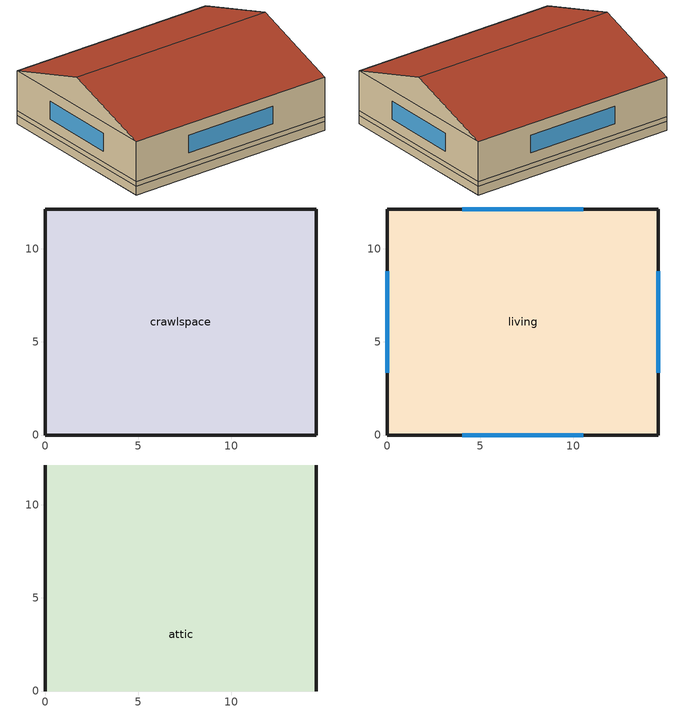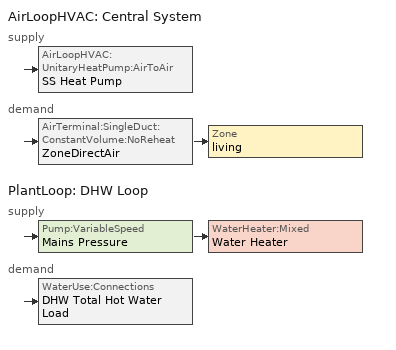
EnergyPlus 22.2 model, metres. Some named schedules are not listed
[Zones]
crawlspace
 floor foundation (Slab Construction): 0,0 0,12.13 14.55,12.13 14.55,0 z-0.61
 wall outside (foundation wall construction): 0,0 14.55,0 14.55,12.13 0,12.13 0,0 z0:0.3
 wall foundation (foundation wall construction): 0,0 14.55,0 14.55,12.13 0,12.13 0,0 z-0.61:0
living
 floor to crawlspace (main floor construction): 0,0 0,12.13 14.55,12.13 14.55,0 z0.3
 wall outside (ag wall construction): 0,0 14.55,0 14.55,12.13 0,12.13 0,0 z0.3:3.05
 window (Exterior Window): 4.02,0 10.53,0 / 10.53,12.13 4.02,12.13 / 14.55,3.35 14.55,8.78 / 0,8.78 0,3.35 z1.06:2.29
 ceiling to attic (ceiling construction): 0,0 14.55,0 14.55,12.13 0,12.13 z3.05
attic
 wall outside (ag wall construction): 14.55,0,3.05 14.55,12.13,3.05 14.55,6.06,5.07; 0,12.13,3.05 0,0,3.05 0,6.06,5.07
 roof outside (roof construction): 0,0,3.05 14.55,0,3.05 14.55,6.06,5.07 0,6.06,5.07; 14.55,12.13,3.05 0,12.13,3.05 0,6.06,5.07 14.55,6.06,5.07
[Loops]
AirLoopHVAC 'Central System'
 supply: AirLoopHVAC:UnitaryHeatPump:AirToAir 'SS Heat Pump'
 demand: AirTerminal:SingleDuct:ConstantVolume:NoReheat 'ZoneDirectAir' > Zone 'living'
PlantLoop 'DHW Loop'
 supply: Pump:VariableSpeed 'Mains Pressure' > WaterHeater:Mixed 'Water Heater'
 demand: WaterUse:Connections 'DHW Total Hot Water Load'
[Building]
3 Occupant_USA_LA_New.Orle_Electric Storage_50-gallon: North Axis {deg}=0; Terrain=Suburbs; Loads Convergence Tolerance Value, Note: originally 0.04=0.05; Temperature Convergence Tolerance Value {deltaC}=0.05; Solar Distribution=MinimalShadowing; Maximum Number of Warmup Days=25; Minimum Number of Warmup Days=3
[SizingPeriod:WeatherFileConditionType]
Name | Period Selection
Extreme_Winter | WinterExtreme
Extreme_Summer | SummerExtreme
[Site:WaterMainsTemperature]
Calculation method, (other option is Schedule)=CorrelationFromWeatherFile
[Material]
syn_stucco: MediumSmooth, 0.003048, 8.65E-02, 400, 878.64
sheathing_consol_layer: Rough, 0.0127, 0.0940184, 685.008, 1172.332
OSB_7/16in: MediumSmooth, 0.0111125, 0.1163, 544.627, 1213.36
2x6_24inOC_w_R19_Cavity: Smooth, 0.1397, 0.0594883, 113.315, 1544.22, 0.9, 0.7, 0.7
Rafters_w_R49_Insulation: Rough, 0.400206, 0.0617176, 41.9286, 776.251
Joists_w_R19_Insulation: Rough, 0.1397, 0.0491039, 55.074, 916.9311
Drywall_1/2in: MediumSmooth, 0.0127, 0.16009, 800.923, 1087.84
Asphalt_shingle: MediumRough, 0.00633985, 0.08186, 1121.29, 1255.2, 0.75
Plywood_3/4in: Rough, 0.01905, 0.115458, 544.68, 674.54, 0.9, 0.7, 0.7
Carpet_n_pad: MediumSmooth, 0.0254001, 0.0601314, 32.0369, 836.8, 0.9, 0.7, 0.7
OSB_1/2in: MediumSmooth, 0.0127, 0.1163, 544.627, 1213.36, 0.9, 0.7, 0.7
Std Wood 6inch: MediumSmooth, 0.15, 0.12, 540, 1210, 0.9, 0.7, 0.7
Slab Material: MediumRough, 0.1524, 1.8, 2400, 750, 0.9, 0.65, 0.65
Concrete-8in: Rough, 0.2032, 1.31141, 2242.8, 837.4, 0.9
Basement Wall Material: MediumRough, 0.3, 1.802, 2243, 837, 0.9, 0.65, 0.65
[WindowMaterial:SimpleGlazingSystem]
Glass: 2.20169, 0.4, 0.88
[Construction]
Exterior Window: Glass
ag wall construction: syn_stucco, sheathing_consol_layer, OSB_7/16in, 2x6_24inOC_w_R19_Cavity, Drywall_1/2in
ceiling construction: Rafters_w_R49_Insulation, Drywall_1/2in
roof construction: Asphalt_shingle, OSB_1/2in
main floor construction: Joists_w_R19_Insulation, Plywood_3/4in, Carpet_n_pad
InteriorFurnishings: Std Wood 6inch
foundation wall construction: Basement Wall Material
Slab Construction: Slab Material
GrndFootingWall: Concrete-8in
[AvailabilityManager:Scheduled]
System availability: Schedule=always_avail
[GasEquipment]
gas_range1: living, CookingRange, EquipmentLevel, 540.941, , , 0.06, 0.69, 0.25, , gas_range
gas_dryer1: living, ClothesDryer, EquipmentLevel, 395.596, , , 0.05, 0.1, 0.85, , gas_dryer
gas_mels1: living, MiscGasPlugLoad, EquipmentLevel, 0, , , 0.06, 0.69, 0.25, , gas_mels
[ElectricEquipment]
gas_dryer1: living, ClothesDryer, EquipmentLevel, 19.4182, , , 0, 1, 0, gas_dryer
clotheswasher1: living, ClothesWasher, EquipmentLevel, 28.4784, 0, 0.8, 0.2
dishwasher1: living, DishWasher, EquipmentLevel, 65.6988, 0.15, 0.6, 0.25
refrigerator1: living, Refrigerator, EquipmentLevel, 91.0576, 0, 1, 0
electric_mels1: living, MiscElecPlugLoad, EquipmentLevel, 0, 0.06, 0.69, 0.25
[People]
people_unit1: Zone or ZoneList=living; Number of People Schedule=Occupancy; Number of People Calculation Method=People; Number of People=3; Fraction Radiant=0; Sensible Heat Fraction=autocalculate; Activity Level Schedule=activity_sch; Enable ASHRAE 55 Comfort Warnings=No; Mean Radiant Temperature Calculation Type=ZoneAveraged
[Lights]
Interior Lights: Zone or ZoneList=living; Schedule=InteriorLightingHE; Design Level Calculation Method=Watts/Area; Watts per Zone Floor Area {W/m2}=8.07; Return Air Fraction=0; Fraction Radiant=0.6; Fraction Visible=0.2; Fraction Replaceable=0
[Exterior:Lights]
Exterior Lights: Schedule=ExteriorLighting; Design Level {W}=0
[SurfaceProperty:ExposedFoundationPerimeter]
floor_foundation: Exposed Perimeter Calculation Method=BySegment; Surface Segment 1 Exposed=Yes; Surface Segment 2 Exposed=Yes; Surface Segment 3 Exposed=Yes; Surface Segment 4 Exposed=Yes
[Foundation:Kiva:Settings]
Soil Conductivity {W/m-K}=1.8; Soil Density {kg/m3}=1842.3; Soil Specific Heat {J/kg-K}=418.7; Ground Solar Absorptivity=0.9; Ground Thermal Absorptivity=0.9; Ground Surface Roughness {m}=0.03; Far-Field Width {m}=40; Deep-Ground Boundary Condition=ZeroFlux; Deep-Ground Depth {m}=40; Minimum Cell Dimension {m}=0.02; Maximum Cell Growth Coefficient=1.5; Simulation Timestep=Hourly
[Foundation:Kiva]
Kiva Foundation: Interior Horizontal Insulation Depth {m}=0; Wall Height Above Grade {m}=0.152393; Wall Depth Below Slab {m}=0.304785; Footing Wall Construction=GrndFootingWall
[InternalMass]
Internalmass: Construction=InteriorFurnishings; Zone=living; Surface Area {m2} 9.89591078066915=9.89591
[Zone] Multiplier=1
living; attic; crawlspace
[Sizing:System]
Central System: Type of Load to Size On=Sensible; Design Outdoor Air Flow Rate {m3/s}=autosize; Central Heating Maximum System Air Flow Ratio=1; Preheat Design Temperature {C}=7; Preheat Design Humidity Ratio {kgWater/kgDryAir}=0.008; Precool Design Temperature {C}=11; Precool Design Humidity Ratio {kgWater/kgDryAir}=0.008; Central Cooling Design Supply Air Temperature {C}=12; Central Heating Design Supply Air Temperature {C}=50; Tpye of Zone Sum to Use=NonCoincident; 100% Outdoor Air in Cooling=No; 100% Outdoor Air in Heating=No; Central Cooling Design Supply Air Humidity Ratio {kgWater/kgDryAir}=0.008; Central Heating Design Supply Air Humidity Ratio {kgWater/kgDryAir}=0.008; Cooling Supply Air Flow Rate Method=DesignDay; Heating Supply Air Flow Rate Method=DesignDay; Zone Maximum Outdoor Air Fraction=1; Cooling Design Capacity Method=CoolingDesignCapacity; Cooling Design Capacity {W}=autosize; Heating Design Capacity Method=HeatingDesignCapacity; Heating Design Capacity {W}=autosize; Central Cooling Capacity Control Method=OnOff
[AirLoopHVAC]
Central System: Design Supply Air Flow Rate {m3/s}=autosize
[Zone equipment]
living: ZoneDirectAir
[AirLoopHVAC:UnitaryHeatPump:AirToAir]
SS Heat Pump: Availability Schedule=always_avail; Supply Air Flow Rate During Cooling Operation {m3/s}=Autosize; Supply Air Flow Rate During Heating Operation {m3/s}=Autosize; Supply Air Flow Rate When No Cooling or Heating is Needed {m3/s}=0; Controlling Zone or Thermostat Location=living; Supply Air Fan=Fan; Heating Coil Object Type (e.g. Coil:Heating:DX:SingleSpeed)=Coil:Heating:DX:SingleSpeed; Heating Coil Name (e.g. Main DX Heating Coil)=DX_Heating_Coil; Cooling Coil Object Type (e.g. Coil:Cooling:DX:SingleSpeed)=Coil:Cooling:DX:SingleSpeed; Cooling Coil Name (e.g. DX Cooling Coil)=DX_Cooling_Coil; Supplemental Heating Coil Object Type (e.g. Coil:Heating:Electric)=Coil:Heating:Electric; Supplemental Heating Coil Name (e.g. Supp Heating Coil)=Heating_Resistance_Backup; Maximum Supply Air Temperature from Supplemental Heater {C}=48.89; Maximum Outdoor Dry-Bulb Temperature for Supplemental Heater Operation {C}=1.66667; Fan Placement=BlowThrough; Supply Air Fan Operating Mode Schedule=fan_cycle
[AirTerminal:SingleDuct:ConstantVolume:NoReheat]
ZoneDirectAir: Availability Schedule=always_avail; Maximum Air Flow Rate {m3/s}=Autosize
[Coil:Heating:DX:SingleSpeed]
DX_Heating_Coil: Availability Schedule=always_avail; Rated Total Heating Capacity {W}=Autosize; Rated COP=3.92248; Rated Air Flow Rate {m3/s}=Autosize; Heating Capacity Function of Temperature Curve=Heat-CAP-fT1; Heating Capacity Function of Flow Fraction Curve=Heat-CAP-fFF1; Energy Input Ratio Function of Temperature Curve=Heat-EIR-fT1; Energy Input Ratio Function of Flow Fraction Curve=Heat-EIR-fFF1; Part Load Fraction Correlation Curve=Heat-PLF-fPLR1; Defrost Energy Input Ratio Function of Temperature Curve=Defrosteir; Minimum Outdoor Dry-Bulb Temperature for Compressor Operation {C}=-34.4444; Maximum Outdoor Dry-Bulb Temperature for Defrost Operation {C}=5; Crankcase Heater Capacity {W}=200; Maximum Outdoor Dry-Bulb Temperature for Crankcase Heater Operation {C}=10; Defrost Strategy=ReverseCycle; Defrost Control=OnDemand
[Coil:Heating:Electric]
Heating_Resistance_Backup: Availability Schedule=always_avail; Efficiency=1; Nominal Capacity {W}=Autosize
[Coil:Cooling:DX:SingleSpeed]
DX_Cooling_Coil: Availability Schedule=always_avail; Gross Rated Total Cooling Capacity {W}=Autosize; Gross Rated Sensible Heat Ratio=0.736303; Gross Rated Cooling COP {W/W}=4.29568; Rated Air Flow Rate {m3/s}=Autosize; Total Cooling Capacity Function of Temperature Curve=Cool-CAP-fT1; Total Cooling Capacity Function of Flow Fraction Curve=Cool-CAP-fFF1; Energy Input Ratio Function of Temperature Curve=Cool-EIR-fT1; Energy Input Ratio Function of Flow Fraction Curve=Cool-EIR-fFF1; Part Load Fraction Correlation Curve=Cool-PLF-fPLR1
[Fan:OnOff]
Fan: Availability Schedule=always_avail; Fan Total Efficiency   #From the study from Dave... (assume lower of range from https://www.google.com/url?sa=t&rct=j&q=&esrc=s&source=web&cd=&cad=rja&uact=8&ved=2ahUKEwi126iPupL6AhXRKH0KHY1aCRQQFnoECAcQAQ&url=https%3A%2F%2Fsimulationresearch.lbl.gov%2Fdirpubs%2Fun_articleEP04.pdf&usg=AOvVaw3FeuE2aG3V_bDC2gq5wXwM)=0.35; Pressure Rise {Pa}   #based on 0.5W/cfm assuming 1200 cfm,motor eff = 0.65 @ 400cfm/ton and fan eff = 0.58...=125; Maximum Flow Rate {m3/s}=Autosize; Motor Efficiency   #From the study from Dave @ 400cfm/ton and back calculating for seer > 13...=0.65; Motor In Airstream Fraction=1
[ZoneControl:Thermostat]
Zone Thermostat: Zone or ZoneList=living; Control Type Schedule=zone_control_type; Control 1=thermostat_living Dual SP Control
[ThermostatSetpoint:DualSetpoint]
thermostat_living Dual SP Control: Heating Setpoint Temperature Schedule=heating_sch; Cooling Setpoint Temperature Schedule=cooling_sch
[Sizing:Zone]
living: Zone Cooling Design Supply Air Temperature Input Method=SupplyAirTemperature; Zone Cooling Design Supply Air Temperature {C}=12; Zone Heating Design Supply Air Temperature Input Method=SupplyAirTemperature; Zone Heating Design Supply Air Temperature {C}=50; Zone Cooling Design Supply Air Humidity Ratio {kgWater/kgDryAir}=0.008; Zone Heating Design Supply Air Humidity Ratio {kgWater/kgDryAir}=0.008; Cooling Design Air Flow Method=DesignDay; Cooling Minimum Air Flow per Zone Floor Area {m3/s-m2}=0.000762; Heating Design Air Flow Method=DesignDay; Heating Maximum Air Flow per Zone Floor Area {m3/s-m2}=0.002032
[WaterHeater:Mixed]
Water Heater: Tank Volume {m3}=0.1703; Setpoint Temperature Schedule=dhw_setpt; Deadband Temperature Difference {deltaC}=2; Maximum Temperature Limit {C}=60; Heater Control Type=Cycle; Heater Maximum Capacity {W}=11712; Heater Minimum Capacity {W}=0; Heater Ignition Minimum Flow Rate {m3/s}=0; Heater Fuel Type=electricity; Heater Thermal Efficiency=1; Ambient Temperature Indicator=Zone; Ambient Temperature Zone=living; Off Cycle Loss Coefficient to Ambient Temperature {W/K}=1.27317; Off Cycle Loss Fraction to Zone=1; On Cycle Loss Coefficient to Ambient Temperature {W/K}=1.27317; On Cycle Loss Fraction to Zone=1; Peak Use Flow Rate {m3/s}=0; Use Side Effectiveness=1; Source Side Effectiveness=1; Use Side Design Flow Rate {m3/s}=autosize; Source Side Design Flow Rate {m3/s}=0; Indirect Water Heating Recovery Time {hr}=1.5
[WaterHeater:Sizing]
Water Heater: Design Mode=PeakDraw
[PlantEquipmentList]
DHW Plant Equipment: Water Heater
[Sizing:Plant]
DHW Loop: Loop Type=Heating; Design Loop Exit Temperature {C}=53.3333; Loop Design Temperature Difference {deltaC}=5.55556
[Pump:VariableSpeed]
Mains Pressure: Design Maximum Flow Rate {m3/s}=autosize; Design Pump Head {Pa}=1; Design Power Consumption {W}=0; Motor Efficiency=1; Fraction of Motor Inefficiencies to Fluid Stream=0; Coefficient 1 of the Part Load Performance Curve=0; Coefficient 2 of the Part Load Performance Curve=1; Coefficient 3 of the Part Load Performance Curve=0; Coefficient 4 of the Part Load Performance Curve=0; Design Minimum Flow Rate {m3/s}=0; Pump Control Type=Intermittent
[PlantLoop]
DHW Loop: Fluid Type=Water; Plant Equipment Operation Scheme=DHW Loop Operation; Maximum Loop Temperature {C}=100; Minimum Loop Temperature {C}=0; Maximum Loop Flow Rate {m3/s}=0.011141; Minimum Loop Flow Rate {m3/s}=0; Plant Loop Volume {m3}=0.003; Load Distribution Scheme=Optimal; Plant Loop Demand Calculation Scheme=SingleSetpoint
[PlantEquipmentOperation:HeatingLoad]
DHW Control Scheme: Load Range 1 Lower Limit {W}=0; Load Range 1 Upper Limit {W}=1000000000000000; Range 1 Equipment List=DHW Plant Equipment
[PlantEquipmentOperationSchemes]
DHW Loop Operation: Control Scheme 1=DHW Control Scheme; Control Scheme 1 Schedule=always_avail
[SetpointManager:Scheduled]
DHW Loop Setpoint Manager: Control Variable=Temperature; Schedule=DHWSupplySetpoint; Setpoint Node or NodeList=DHW Supply Outlet Node
[WaterUse:Equipment]
Total Hot Water Load: Peak Flow Rate {m3/s} (equal to 4 gpm)=0.000252361; Flow Rate Fraction Schedule=Year_3_Occupant_DHW; Target Temperature Schedule=dhw_setpt
[WaterUse:Connections]
DHW Total Hot Water Load: Drain Water Heat Exchanger Type=None; Water Use Equipment 1=Total Hot Water Load
[Schedule:Day:Hourly]
OccupancyDay: 1, 1, 1, 1, 1, 1, 1, 1, 1, 1, 1, 1, 1, 1, 1, 1, 1, 1, 1, 1, 1, 1, 1, 1
ExteriorLightingDay: 1, 1, 1, 1, 1, 1, 0, 0, 0, 0, 0, 0, 0, 0, 0, 0, 0, 0, 1, 1, 1, 1, 1, 1
LightingDay_EELighting: 0.06875, 0.06875, 0.06875, 0.06875, 0.20625, 0.429688, 0.48125, 0.429688, 0.189062, 0.128906, 0.128906, 0.128906, 0.128906, 0.128906, 0.128906, 0.223438, 0.48125, 0.670312, 0.902344, 1, 1, 0.75625, 0.421094, 0.171875
RefrigeratorDay: 0.8, 0.782696, 0.765594, 0.742857, 0.731388, 0.731388, 0.75996, 0.8, 0.817103, 0.828571, 0.8, 0.8, 0.839839, 0.839839, 0.828571, 0.839839, 0.885714, 0.971429, 1, 0.971429, 0.942857, 0.925553, 0.885714, 0.828571
CookingRangeDay: 0.0471585, 0.0471585, 0.0235459, 0.0235459, 0.0471585, 0.0707044, 0.165088, 0.283018, 0.306564, 0.320771, 0.283018, 0.330176, 0.377335, 0.306564, 0.292423, 0.377335, 0.613194, 1, 0.778348, 0.400947, 0.235859, 0.165088, 0.103722, 0.0707044
DishwasherWeekday: 0.115858, 0.0514759, 0.0385692, 0.0257379, 0.0257379, 0.0772138, 0.154503, 0.231792, 0.437922, 0.489398, 0.425016, 0.360633, 0.309082, 0.347726, 0.283344, 0.270437, 0.283344, 0.373464, 0.656883, 0.8372, 0.682621, 0.502305, 0.33482, 0.231792
DishwasherWeekend: 0.124134, 0.0551527, 0.0413241, 0.0275764, 0.0275764, 0.0827291, 0.165539, 0.248349, 0.469202, 0.524355, 0.455374, 0.386393, 0.331159, 0.372564, 0.303583, 0.289754, 0.303583, 0.40014, 0.703804, 0.897, 0.73138, 0.538184, 0.358735, 0.248349
DishwasherVacation; ClothesWasherVacation; ClothesDryerVacation: 0, 0, 0, 0, 0, 0, 0, 0, 0, 0, 0, 0, 0, 0, 0, 0, 0, 0, 0, 0, 0, 0, 0, 0
ClothesWasherWeekday: 0.0796475, 0.0637009, 0.0318078, 0.0318078, 0.0637009, 0.095594, 0.191188, 0.414354, 0.621574, 0.7332, 0.717253, 0.637521, 0.573735, 0.510034, 0.446247, 0.414354, 0.430301, 0.414354, 0.414354, 0.414354, 0.414354, 0.398408, 0.270921, 0.143434
ClothesWasherWeekend: 0.097441, 0.077932, 0.0389138, 0.0389138, 0.077932, 0.11695, 0.2339, 0.506923, 0.760436, 0.897, 0.877491, 0.779946, 0.701909, 0.623977, 0.545941, 0.506923, 0.526432, 0.506923, 0.506923, 0.506923, 0.506923, 0.487414, 0.331446, 0.175477
ClothesDryerWeekday: 0.0996819, 0.0598091, 0.0398727, 0.0199364, 0.0398727, 0.0598091, 0.159491, 0.318982, 0.486427, 0.685791, 0.785473, 0.817391, 0.7456, 0.677837, 0.610073, 0.578155, 0.558218, 0.546236, 0.518346, 0.510391, 0.5263, 0.546236, 0.4386, 0.239236
ClothesDryerWeekend: 0.121951, 0.0731707, 0.0487805, 0.0243902, 0.0487805, 0.0731707, 0.195122, 0.390244, 0.595097, 0.839, 0.960951, 1, 0.91217, 0.829268, 0.746366, 0.707317, 0.682927, 0.668268, 0.634146, 0.624415, 0.643878, 0.668268, 0.536585, 0.292683
MiscElecPlugLoadDay; MiscGasPlugLoadDay: 0.60749, 0.559339, 0.552853, 0.545071, 0.524481, 0.585279, 0.676232, 0.718547, 0.60749, 0.517023, 0.529183, 0.529345, 0.520428, 0.538424, 0.568742, 0.600357, 0.710117, 0.862678, 0.936608, 0.966764, 1, 0.976654, 0.845169, 0.734436
[Schedule:Week:Compact]
RefrigeratorWeek: For: AllDays, RefrigeratorDay
CookingRangeWeek: For: AllDays, CookingRangeDay
DishwasherWeek: For: Weekdays, DishwasherWeekday, For: CustomDay1, DishwasherVacation, For: AllOtherDays, DishwasherWeekend
ClothesWasherWeek: For: Weekdays, ClothesWasherWeekday, For: CustomDay1, ClothesWasherVacation, For: AllOtherDays, ClothesWasherWeekend
ClothesDryerWeek: For: Weekdays, ClothesDryerWeekday, For: CustomDay1, ClothesDryerVacation, For: AllOtherDays, ClothesDryerWeekend
OccupancyWeek: AllDays, OccupancyDay
LightingProfileWeek_EELighting: For: AllDays, LightingDay_EELighting
ExteriorLightingProfileWeek: For: AllDays, ExteriorLightingDay
MiscElecPlugLoadWeek: For: AllDays, MiscElecPlugLoadDay
MiscGasPlugLoadWeek: For: AllDays, MiscGasPlugLoadDay
[Schedule:Year]
Occupancy: OccupancyWeek, 1, 1, 12, 31
InteriorLightingHE: LightingProfileWeek_EELighting, 1, 1, 12, 31
ExteriorLighting: ExteriorLightingProfileWeek, 1, 1, 12, 31
Refrigerator: RefrigeratorWeek, 1, 1, 12, 31
CookingRange: CookingRangeWeek, 1, 1, 12, 31
Dishwasher: DishwasherWeek, 1, 1, 12, 31
ClothesWasher: ClothesWasherWeek, 1, 1, 12, 31
ClothesDryer: ClothesDryerWeek, 1, 1, 12, 31
MiscElecPlugLoad: MiscElecPlugLoadWeek, 1, 1, 12, 31
MiscGasPlugLoad: MiscGasPlugLoadWeek, 1, 1, 12, 31
Year_3_Occupant_DHW: Fraction, Week_3_Occupant_DHW, 1, 1, 12, 31
[Schedule:Compact]
activity_sch: Through: 12/31, For: AllDays, Until: 24:00, 117.28
zone_control_type: Through: 12/31, For: AllDays, Until 24:00, 4
always_avail: Through: 12/31, For: AllDays, Until: 24:00, 1
fan_cycle: Through: 12/31, For: AllDays, Until: 24:00, 0
[Schedule:Constant]
DHWSupplySetpoint: Hourly Value=48.8889
[Schedule:File] File=..\..\..\Building Blocks\Schedules\Schedules.csv; Rows to Skip at Top=1; Number of Hours of Data=8760; Column Separator=Comma; Interpolate to Timestep=Yes
Name | Column Number
heating_sch | 8
cooling_sch | 10
dhw_setpt | 12
[Curve:Biquadratic] Minimum Value of x {BasedOnField A2}=-100; Maximum Value of x {BasedOnField A2}=100; Minimum Value of y {BasedOnField A3}=-100; Maximum Value of y {BasedOnField A3}=100
Name | Coefficient1 Constant | Coefficient2 x | Coefficient3 x**2 | Coefficient4 y | Coefficient5 y**2 | Coefficient6 x*y
Heat-CAP-fT1 | 0.878144 | -0.00291486 | -3.3372e-05 | 0.0223867 | 0.000163944 | -2.187e-05
Heat-EIR-fT1 | 0.716518 | 0.0102759 | 0.000460734 | -0.00648037 | 0.000456354 | -0.00069764
Defrosteir | 0.1528 | 0 | 0 | 0 | 0 | 0
Cool-CAP-fT1 | 1.55736 | -0.0744482 | 0.0030986 | 0.00145958 | -4.1148e-05 | -0.000426714
Cool-EIR-fT1 | -0.350448 | 0.11681 | -0.00339951 | -0.00122609 | 0.000600809 | -0.000466884
[Curve:Quadratic] Minimum Value of x {BasedOnField A2}=0
Name | Coefficient1 Constant | Coefficient2 x | Coefficient3 x**2 | Maximum Value of x {BasedOnField A2} | Minimum Curve Output {BasedOnField A3} | Maximum Curve Output {BasedOnField A3}
Heat-CAP-fFF1 | 0.694045 | 0.474208 | -0.168253 | 2 | 0 | 2
Heat-EIR-fFF1 | 2.18542 | -1.94283 | 0.757409 | 2 | 0 | 2
Heat-PLF-fPLR1 | 0.89 | 0.11 | 0 | 1 | 0.7 | 1
Cool-CAP-fFF1 | 0.718664 | 0.417974 | -0.136638 | 2 | 0 | 2
Cool-EIR-fFF1 | 1.14349 | -0.13944 | -0.00404779 | 2 | 0 | 2
Cool-PLF-fPLR1 | 0.93 | 0.07 | 0 | 1 | 0.7 | 1
[Schedule:Week:Daily]
Week_3_Occupant_DHW: Day_1_3_Occupant_DHW, Day_2_3_Occupant_DHW, Day_3_3_Occupant_DHW, Day_4_3_Occupant_DHW, Day_5_3_Occupant_DHW, Day_6_3_Occupant_DHW, Day_7_3_Occupant_DHW, Day_7_3_Occupant_DHW, Day_1_3_Occupant_DHW, Day_1_3_Occupant_DHW, Day_1_3_Occupant_DHW, Day_1_3_Occupant_DHW
[Schedule:Day:Interval]
Day_1_3_Occupant_DHW: Average, until: 8:05, 0, until: 8:06, 0.25, until: 8:32, 0, until: 8:33, 0.75, until: 8:33, 0, until: 8:34, 0.75, until: 8:34, 0, until: 8:35, 0.75, until: 8:35, 0, until: 8:36, 0.75, until: 8:36, 0, until: 8:37, 1, until: 9:08, 0, until: 9:09, 0.25, until: 9:13, 0, until: 9:14, 0.75, until: 9:14, 0, until: 9:15, 0.5, until: 9:22, 0, until: 9:23, 0.25, until: 9:35, 0, until: 9:36, 0.25, until: 9:39, 0, until: 9:40, 0.25, until: 9:41, 0, until: 9:42, 0.25, until: 9:50, 0, until: 9:51, 0.75, until: 9:51, 0, until: 9:52, 0.5, until: 10:04, 0, until: 10:05, 0.25, until: 10:14, 0, until: 10:15, 0.25, until: 10:18, 0, until: 10:19, 0.25, until: 16:06, 0, until: 16:07, 1, until: 16:22, 0, until: 16:23, 0.25, until: 17:03, 0, until: 17:04, 0.25, until: 17:21, 0, until: 17:22, 0.25, until: 17:41, 0, until: 17:42, 0.25, until: 17:45, 0, until: 17:46, 0.25, until: 17:46, 0, until: 17:47, 0.25, until: 17:55, 0, until: 17:56, 0.25, until: 18:18, 0, until: 18:19, 1, until: 18:39, 0, until: 18:40, 0.25, until: 18:51, 0, until: 18:52, 0.75, until: 18:52, 0, until: 18:53, 0.75, until: 18:53, 0, until: 18:54, 0.75, until: 18:54, 0, until: 18:55, 0.75, until: 18:55, 0, until: 18:56, 0.75, until: 18:56, 0, until: 18:57, 0.75, until: 18:57, 0, until: 18:58, 0.75, until: 18:58, 0, until: 18:59, 0.75, until: 19:31, 0, until: 19:32, 0.25, until: 24:00, 0
Day_2_3_Occupant_DHW: Average, until: 6:08, 0, until: 6:09, 1, until: 6:16, 0, until: 6:17, 0.25, until: 6:32, 0, until: 6:33, 0.25, until: 6:40, 0, until: 6:41, 0.75, until: 6:41, 0, until: 6:42, 0.75, until: 6:42, 0, until: 6:43, 1, until: 6:52, 0, until: 6:53, 0.25, until: 13:26, 0, until: 13:27, 0.5, until: 13:29, 0, until: 13:30, 1, until: 17:55, 0, until: 17:56, 0.5, until: 18:03, 0, until: 18:04, 0.5, until: 18:08, 0, until: 18:09, 0.5, until: 18:37, 0, until: 18:38, 0.5, until: 19:20, 0, until: 19:21, 0.75, until: 19:21, 0, until: 19:22, 1, until: 19:34, 0, until: 19:35, 0.5, until: 24:00, 0
Day_3_3_Occupant_DHW: Average, until: 6:49, 0, until: 6:50, 0.75, until: 6:50, 0, until: 6:51, 0.5, until: 7:13, 0, until: 7:14, 0.25, until: 7:21, 0, until: 7:22, 0.25, until: 7:28, 0, until: 7:29, 0.25, until: 7:51, 0, until: 7:52, 0.75, until: 7:52, 0, until: 7:53, 0.75, until: 7:53, 0, until: 7:54, 1, until: 8:13, 0, until: 8:14, 0.25, until: 16:52, 0, until: 16:53, 0.25, until: 17:00, 0, until: 17:01, 0.25, until: 17:13, 0, until: 17:14, 0.25, until: 18:02, 0, until: 18:03, 0.25, until: 18:20, 0, until: 18:21, 0.25, until: 18:40, 0, until: 18:41, 0.25, until: 19:12, 0, until: 19:13, 0.75, until: 19:13, 0, until: 19:14, 0.75, until: 19:14, 0, until: 19:15, 1, until: 19:17, 0, until: 19:18, 0.75, until: 19:18, 0, until: 19:19, 0.5, until: 24:00, 0
Day_4_3_Occupant_DHW: Average, until: 5:44, 0, until: 5:45, 1, until: 5:51, 0, until: 5:52, 0.25, until: 6:15, 0, until: 6:16, 0.25, until: 6:20, 0, until: 6:21, 0.25, until: 6:51, 0, until: 6:52, 0.75, until: 6:52, 0, until: 6:53, 0.75, until: 6:53, 0, until: 6:54, 0.75, until: 6:54, 0, until: 6:55, 0.5, until: 14:00, 0, until: 14:01, 0.5, until: 14:33, 0, until: 14:34, 0.5, until: 15:06, 0, until: 15:07, 0.5, until: 15:37, 0, until: 15:38, 0.5, until: 15:41, 0, until: 15:42, 1, until: 19:02, 0, until: 19:03, 0.5, until: 19:05, 0, until: 19:06, 0.5, until: 19:40, 0, until: 19:41, 0.75, until: 19:41, 0, until: 19:42, 0.75, until: 19:42, 0, until: 19:43, 0.5, until: 20:00, 0, until: 20:01, 0.5, until: 24:00, 0
Day_5_3_Occupant_DHW: Average, until: 6:01, 0, until: 6:02, 0.25, until: 6:07, 0, until: 6:08, 0.75, until: 6:08, 0, until: 6:09, 0.5, until: 6:41, 0, until: 6:42, 0.25, until: 6:44, 0, until: 6:45, 0.25, until: 6:57, 0, until: 6:58, 0.75, until: 6:58, 0, until: 6:59, 0.75, until: 6:59, 0, until: 6:60, 0.75, until: 7:00, 0, until: 7:01, 0.75, until: 7:38, 0, until: 7:39, 0.25, until: 16:24, 0, until: 16:25, 0.5, until: 16:30, 0, until: 16:31, 0.5, until: 16:43, 0, until: 16:44, 0.5, until: 17:48, 0, until: 17:49, 0.5, until: 17:51, 0, until: 17:52, 0.5, until: 18:28, 0, until: 18:29, 0.5, until: 18:34, 0, until: 18:35, 0.75, until: 18:35, 0, until: 18:36, 0.75, until: 18:36, 0, until: 18:37, 0.5, until: 24:00, 0
Day_6_3_Occupant_DHW: Average, until: 5:48, 0, until: 5:49, 0.75, until: 5:49, 0, until: 5:50, 0.75, until: 5:50, 0, until: 5:51, 0.75, until: 5:51, 0, until: 5:52, 0.5, until: 6:21, 0, until: 6:22, 0.25, until: 6:34, 0, until: 6:35, 1, until: 7:19, 0, until: 7:20, 0.25, until: 7:22, 0, until: 7:23, 0.25, until: 8:03, 0, until: 8:04, 0.25, until: 14:44, 0, until: 14:45, 0.5, until: 15:24, 0, until: 15:25, 1, until: 15:27, 0, until: 15:28, 0.5, until: 15:59, 0, until: 15:60, 0.5, until: 16:10, 0, until: 16:11, 0.5, until: 19:57, 0, until: 19:58, 0.25, until: 20:22, 0, until: 20:23, 0.75, until: 24:00, 0
Day_7_3_Occupant_DHW: Average, until: 7:20, 0, until: 7:21, 0.25, until: 7:41, 0, until: 7:42, 0.25, until: 8:10, 0, until: 8:11, 0.25, until: 8:20, 0, until: 8:21, 0.75, until: 8:21, 0, until: 8:22, 0.75, until: 8:43, 0, until: 8:44, 0.75, until: 8:44, 0, until: 8:45, 0.75, until: 8:45, 0, until: 8:46, 0.75, until: 8:46, 0, until: 8:47, 0.75, until: 8:47, 0, until: 8:48, 0.5, until: 8:57, 0, until: 8:58, 0.25, until: 9:23, 0, until: 9:24, 0.25, until: 10:02, 0, until: 10:03, 0.25, until: 10:36, 0, until: 10:37, 0.25, until: 17:40, 0, until: 17:41, 0.5, until: 17:52, 0, until: 17:53, 0.5, until: 17:53, 0, until: 17:54, 0.5, until: 18:08, 0, until: 18:09, 0.5, until: 18:14, 0, until: 18:15, 0.5, until: 18:45, 0, until: 18:46, 0.75, until: 18:46, 0, until: 18:47, 1, until: 19:24, 0, until: 19:25, 0.5, until: 24:00, 0
[AirflowNetwork:SimulationControl]
House AirflowNetwork: AirflowNetwork Control=MultizoneWithDistribution; Wind Pressure Coefficient Type=SurfaceAverageCalculation; Building Type=LOWRISE; Maximum Number of Iterations=500; Relative Airflow Convergence Tolerance=0.001; Absolute Airflow Convergence Tolerance {kg/s}=0.00001; Convergence Acceleration Limit=0; Azimuth Angle of Long Axis of Building {deg}=0; Ratio of Building Width Along Short Axis to Width Along Long Axis=0.75; Allow Unsupported Zone Equipment=Yes
[AirflowNetwork:MultiZone:Zone]
Name | Ventilation Control Mode | Minimum Venting Open Factor | Indoor and Outdoor Temperature Difference Lower Limit For Maximum Venting Open Factor {deltaC} | Indoor and Outdoor Temperature Difference Upper Limit for Minimun Venting Open Factor {deltaC} | Indoor and Outdoor Enthalpy Difference Lower Limit For Maximum Venting Open Factor {deltaJ/kg} | Indoor and Outdoor Enthalpy Difference Upper Limit for Minimun Venting Open Factor {deltaJ/kg} | Venting Availability Schedule | Indoor and Outdoor Temperature Difference Upper Limit for Minimun Venting Open Factor {{deltaC}} | Indoor and Outdoor Enthalpy Difference Upper Limit for Minimun Venting Open Factor {{deltaJ/kg}}
living | NoVent | 0 | 0 | 100 | 0 | 300000
attic | Constant |  |  | 100 |  | 300000 | inf_sch
crawlspace | Constant |  |  |  |  |  | inf_sch | 100 | 300000
[AirflowNetwork:MultiZone:Surface:EffectiveLeakageArea] Discharge Coefficient=1; Reference Pressure Difference {Pa}=4; Air Mass Flow Exponent=0.65
ZoneLeak_FrontBackWall: Effective Leakage Area {m2} 0.00340012477060435=0.00884512
ZoneLeak_LeftRightWall: Effective Leakage Area {m2} 0.00255009357795326=0.00884512
ZoneLeak_Ceiling: Effective Leakage Area {m2}=0.0353805
AtticVent: Effective Leakage Area {m2}	# modulated to yield 4.6 ach across the board...=0.125795
CrawlVent: Effective Leakage Area {m2}	# dummy originally 0.37=0.0001
ZoneLeak_Floor: Effective Leakage Area {m2}=1e-05
[AirflowNetwork:MultiZone:Surface]
roof_front: Leakage Component=AtticVent; Window/Door Opening Factor, or Crack Factor=1; Ventilation Control Mode=Constant; Minimum Venting Open Factor=0; Indoor and Outdoor Temperature Difference Upper Limit for Minimun Venting Open Factor {deltaC}=100; Indoor and Outdoor Enthalpy Difference Upper Limit for Minimun Venting Open Factor {deltaJ/kg}=300000; Venting Availability Schedule=inf_sch
roof_back; roof_right; roof_left: Leakage Component=AtticVent; Window/Door Opening Factor, or Crack Factor=1; Ventilation Control Mode=Constant; Indoor and Outdoor Temperature Difference Upper Limit for Minimun Venting Open Factor {deltaC}=100; Indoor and Outdoor Enthalpy Difference Upper Limit for Minimun Venting Open Factor {deltaJ/kg}=300000; Venting Availability Schedule=inf_sch
ceiling: Leakage Component=ZoneLeak_Ceiling; Window/Door Opening Factor, or Crack Factor=1; Ventilation Control Mode=NoVent
wall_floor1_front; wall_floor1_back: Leakage Component=ZoneLeak_FrontBackWall; Window/Door Opening Factor, or Crack Factor=1; Ventilation Control Mode=NoVent
wall_floor1_left; wall_floor1_right: Leakage Component=ZoneLeak_LeftRightWall; Window/Door Opening Factor, or Crack Factor=1; Ventilation Control Mode=NoVent
bgwall_upper_front; bgwall_upper_back; bgwall_upper_left; bgwall_upper_right: Leakage Component=CrawlVent; Ventilation Control Mode=Constant; Venting Availability Schedule=inf_sch; Window/Door Opening Factor, or Crack Factor {}=1; Indoor and Outdoor Temperature Difference Upper Limit for Minimun Venting Open Factor {{deltaC}}=100; Indoor and Outdoor Enthalpy Difference Upper Limit for Minimun Venting Open Factor {{deltaJ/kg}}=300000
floor_main: Leakage Component=ZoneLeak_Floor; Ventilation Control Mode=NoVent; Window/Door Opening Factor, or Crack Factor {}=1
[AirflowNetwork:Distribution:Node] Node Height {m}=3
Name | Component Object Type or Node Type
EquipmentInletNode; ZoneSupplyNode; ZoneSupplyRegisterNode ATInlet; ZoneSupplyRegisterNode; ZoneOutletNode; ZoneReturnNode; MainReturnNode; MainInletNode; HeatingInletNode; HeatingOutletNode; FanOutletNode; SuppHeatingInletNode | Other
SplitterNode | AirLoopHVAC:ZoneSplitter
MixerNode | AirLoopHVAC:ZoneMixer
[AirflowNetwork:Distribution:Linkage]
Name | Node 1 | Node 2 | Component | Thermal Zone
MainSupplyLink | EquipmentInletNode | SplitterNode | MainTrunk | attic
ZoneSupplyLink | SplitterNode | ZoneSupplyNode | ZoneSupply | attic
ZoneSupplyLeakLink | ZoneSupplyNode | attic | SupplyLeak
ZoneSupplyLink2 | ZoneSupplyNode | ZoneSupplyRegisterNode ATInlet | ZoneSupply | attic
ZoneSupplyLink2 ATInlet | ZoneSupplyRegisterNode ATInlet | ZoneSupplyRegisterNode | ZoneSupplyLink2 ATInlet Duct | attic
ZoneSupplyConnectionLink | ZoneSupplyRegisterNode | living | ZoneConnectionDuct
ZoneReturnConnectionLink | living | ZoneOutletNode | ZoneConnectionDuct
ZoneReturnLink1 | Zoneoutletnode | ZoneReturnNode | ZoneReturn | crawlspace
ZoneReturnLeakLink | crawlspace | ZoneReturnNode | ReturnLeak
ZoneReturnLink2 | ZoneReturnNode | MixerNode | ZoneReturn | crawlspace
MainReturnLink | MixerNode | MainReturnNode | MainReturn | crawlspace
SystemReturnLink | MainReturnNode | MainInletNode | AirLoopReturn
SupplyFanLink | MainInletNode | FanOutletNode | Fan
HeatingCoilLink | HeatingInletNode | SuppHeatingInletNode | DX_Heating_Coil
EquipmentAirLoopLink | HeatingOutletNode | EquipmentInletNode | AirLoopSupply
CoolingCoilLink | FanOutletNode | HeatingInletNode | DX_Cooling_Coil
SuppHeatingCoilLink | SuppHeatingInletNode | HeatingOutletNode | Heating_Resistance_Backup
[AirflowNetwork:Distribution:Component:Duct] Overall Moisture Transmittance Coefficient from Air to Air {kg/m2}=1e-07
Name | Duct Length {m} | Hydraulic Diameter {m} | Cross Section Area {m2} | Surface Roughness {m} | Coefficient for Local Dynamic Loss Due to Fitting | Overall Heat Transmittance Coefficient (U-Factor) from Air to Air {W/m2-K} | OverallHeat Transmittance Coefficient (U-Factor) from Air to Air {W/m2-K}
MainTrunk | 2 | 0.591921 | 0.275216 | 0.0009 | 0.01 | 1.41862
ZoneSupply | 15 | 0.591921 | 0.275216 | 0.0009 | 10 | 1.41862
ZoneSupplyLink2 ATInlet Duct | 0.0001 | 0.591921 | 0.275216 | 0.0009 | 0 | 0.943
ZoneConnectionDuct; AirLoopSupply | 0.1 | 0.591921 | 0.275216 | 0.0001 | 0 |  | 0.943
ZoneReturn | 8 | 0.52943 | 0.220173 | 0.0009 | 9 | 1.41862
MainReturn | 1 | 0.52943 | 0.220173 | 0.0009 | 0.01 | 1.41862
AirLoopReturn | 0.1 | 0.52943 | 0.220173 | 0.0001 | 0 | 0.943
[AirflowNetwork:Distribution:Component:LeakageRatio] Effective Leakage Ratio=0.075; Maximum Flow Rate {m3/s}=0.56034; Reference Pressure Difference {Pa}=25; Air Mass Flow Exponent=0.65
SupplyLeak; ReturnLeak
[AirflowNetwork:Distribution:Component:Coil]
DX_Heating_Coil, 0.1, 1
Heating_Resistance_Backup: Coil:Heating:electric, 0.1, 1
DX_Cooling_Coil, 0.1, 1
[AirflowNetwork:Distribution:Component:Fan]
Fan=Fan
